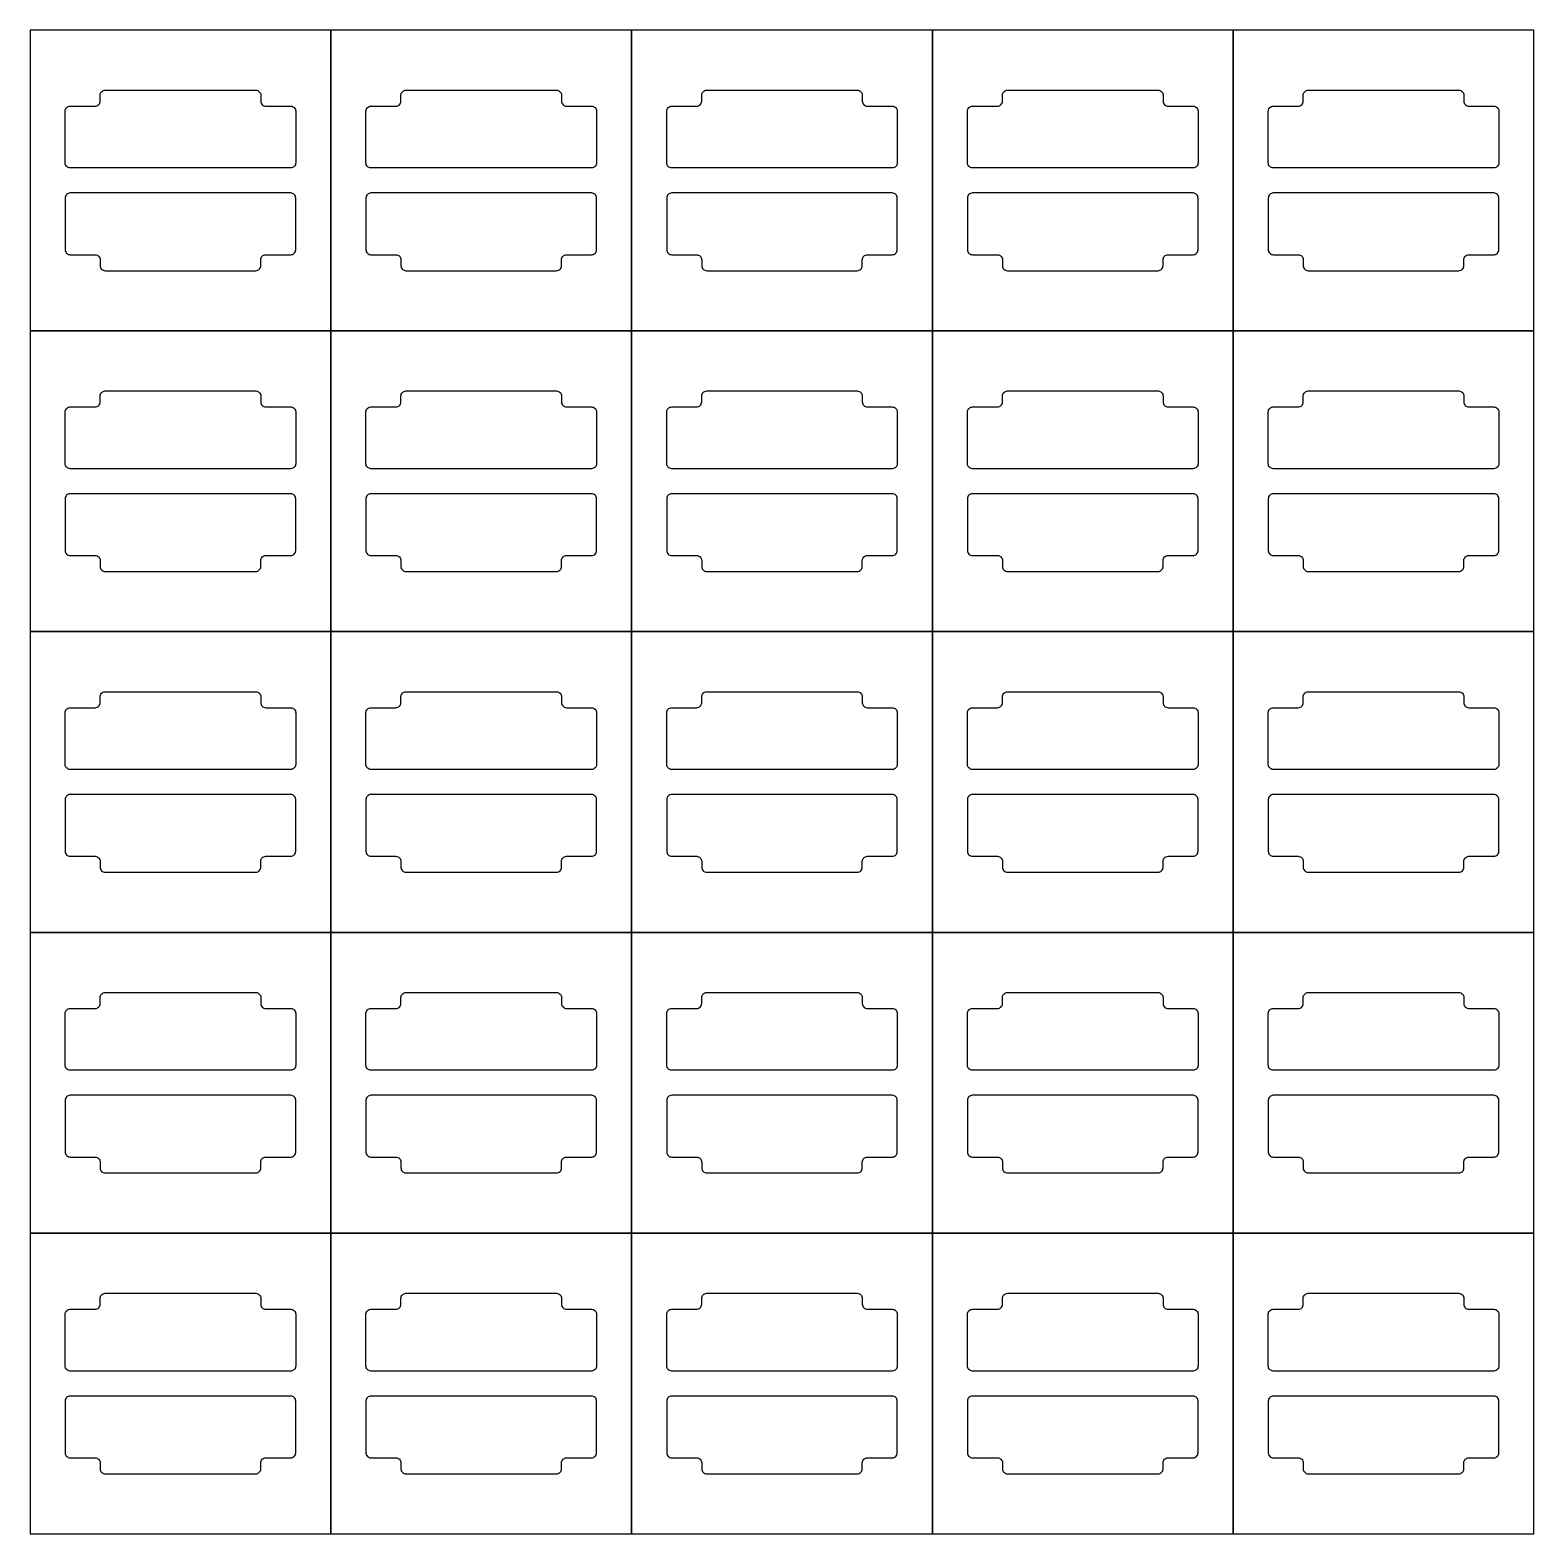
# Model space of a CAD drawing. Header units: inches. Extents: x 0 to 150, y 0 to 150.
import ezdxf

# ---------------------------------------------------------------- set-up
doc = ezdxf.new("R2010")
doc.units = ezdxf.units.IN
doc.header["$MEASUREMENT"] = 0
doc.layers.add('active-layer-mask', color=6, linetype='Continuous')
doc.layers.add('glassOutline', color=7, linetype='Continuous')

msp = doc.modelspace()

# ---------------------------------------------------------------- linework, layer by layer
at = {"layer": 'active-layer-mask'}
for points in [[(7.49, 144), (22.51, 144, -0.414214), (23.01, 143.5), (23.01, 142.91, 0.414214), (23.51, 142.41), (26, 142.41, -0.414214), (26.5, 141.91), (26.5, 136.75, -0.414214), (26, 136.25), (4, 136.25, -0.414214), (3.5, 136.75), (3.5, 141.91, -0.414214), (4, 142.41), (6.49, 142.41, 0.414214), (6.99, 142.91), (6.99, 143.5, -0.414214)], [(37.49, 144), (52.51, 144, -0.414214), (53.01, 143.5), (53.01, 142.91, 0.414214), (53.51, 142.41), (56, 142.41, -0.414214), (56.5, 141.91), (56.5, 136.75, -0.414214), (56, 136.25), (34, 136.25, -0.414214), (33.5, 136.75), (33.5, 141.91, -0.414214), (34, 142.41), (36.49, 142.41, 0.414214), (36.99, 142.91), (36.99, 143.5, -0.414214)], [(67.49, 144), (82.51, 144, -0.414214), (83.01, 143.5), (83.01, 142.91, 0.414214), (83.51, 142.41), (86, 142.41, -0.414214), (86.5, 141.91), (86.5, 136.75, -0.414214), (86, 136.25), (64, 136.25, -0.414214), (63.5, 136.75), (63.5, 141.91, -0.414214), (64, 142.41), (66.49, 142.41, 0.414214), (66.99, 142.91), (66.99, 143.5, -0.414214)], [(97.49, 144), (112.51, 144, -0.414214), (113.01, 143.5), (113.01, 142.91, 0.414214), (113.51, 142.41), (116, 142.41, -0.414214), (116.5, 141.91), (116.5, 136.75, -0.414214), (116, 136.25), (94, 136.25, -0.414214), (93.5, 136.75), (93.5, 141.91, -0.414214), (94, 142.41), (96.49, 142.41, 0.414214), (96.99, 142.91), (96.99, 143.5, -0.414214)], [(127.49, 144), (142.51, 144, -0.414214), (143.01, 143.5), (143.01, 142.91, 0.414214), (143.51, 142.41), (146, 142.41, -0.414214), (146.5, 141.91), (146.5, 136.75, -0.414214), (146, 136.25), (124, 136.25, -0.414214), (123.5, 136.75), (123.5, 141.91, -0.414214), (124, 142.41), (126.49, 142.41, 0.414214), (126.99, 142.91), (126.99, 143.5, -0.414214)], [(7.49, 126), (22.51, 126, 0.414214), (23.01, 126.5), (23.01, 127.09, -0.414214), (23.51, 127.59), (26, 127.59, 0.414214), (26.5, 128.09), (26.5, 133.25, 0.414214), (26, 133.75), (4, 133.75, 0.414214), (3.5, 133.25), (3.5, 128.09, 0.414214), (4, 127.59), (6.49, 127.59, -0.414214), (6.99, 127.09), (6.99, 126.5, 0.414214)], [(37.49, 126), (52.51, 126, 0.414214), (53.01, 126.5), (53.01, 127.09, -0.414214), (53.51, 127.59), (56, 127.59, 0.414214), (56.5, 128.09), (56.5, 133.25, 0.414214), (56, 133.75), (34, 133.75, 0.414214), (33.5, 133.25), (33.5, 128.09, 0.414214), (34, 127.59), (36.49, 127.59, -0.414214), (36.99, 127.09), (36.99, 126.5, 0.414214)], [(67.49, 126), (82.51, 126, 0.414214), (83.01, 126.5), (83.01, 127.09, -0.414214), (83.51, 127.59), (86, 127.59, 0.414214), (86.5, 128.09), (86.5, 133.25, 0.414214), (86, 133.75), (64, 133.75, 0.414214), (63.5, 133.25), (63.5, 128.09, 0.414214), (64, 127.59), (66.49, 127.59, -0.414214), (66.99, 127.09), (66.99, 126.5, 0.414214)], [(97.49, 126), (112.51, 126, 0.414214), (113.01, 126.5), (113.01, 127.09, -0.414214), (113.51, 127.59), (116, 127.59, 0.414214), (116.5, 128.09), (116.5, 133.25, 0.414214), (116, 133.75), (94, 133.75, 0.414214), (93.5, 133.25), (93.5, 128.09, 0.414214), (94, 127.59), (96.49, 127.59, -0.414214), (96.99, 127.09), (96.99, 126.5, 0.414214)], [(127.49, 126), (142.51, 126, 0.414214), (143.01, 126.5), (143.01, 127.09, -0.414214), (143.51, 127.59), (146, 127.59, 0.414214), (146.5, 128.09), (146.5, 133.25, 0.414214), (146, 133.75), (124, 133.75, 0.414214), (123.5, 133.25), (123.5, 128.09, 0.414214), (124, 127.59), (126.49, 127.59, -0.414214), (126.99, 127.09), (126.99, 126.5, 0.414214)], [(7.49, 114), (22.51, 114, -0.414214), (23.01, 113.5), (23.01, 112.91, 0.414214), (23.51, 112.41), (26, 112.41, -0.414214), (26.5, 111.91), (26.5, 106.75, -0.414214), (26, 106.25), (4, 106.25, -0.414214), (3.5, 106.75), (3.5, 111.91, -0.414214), (4, 112.41), (6.49, 112.41, 0.414214), (6.99, 112.91), (6.99, 113.5, -0.414214)], [(37.49, 114), (52.51, 114, -0.414214), (53.01, 113.5), (53.01, 112.91, 0.414214), (53.51, 112.41), (56, 112.41, -0.414214), (56.5, 111.91), (56.5, 106.75, -0.414214), (56, 106.25), (34, 106.25, -0.414214), (33.5, 106.75), (33.5, 111.91, -0.414214), (34, 112.41), (36.49, 112.41, 0.414214), (36.99, 112.91), (36.99, 113.5, -0.414214)], [(67.49, 114), (82.51, 114, -0.414214), (83.01, 113.5), (83.01, 112.91, 0.414214), (83.51, 112.41), (86, 112.41, -0.414214), (86.5, 111.91), (86.5, 106.75, -0.414214), (86, 106.25), (64, 106.25, -0.414214), (63.5, 106.75), (63.5, 111.91, -0.414214), (64, 112.41), (66.49, 112.41, 0.414214), (66.99, 112.91), (66.99, 113.5, -0.414214)], [(97.49, 114), (112.51, 114, -0.414214), (113.01, 113.5), (113.01, 112.91, 0.414214), (113.51, 112.41), (116, 112.41, -0.414214), (116.5, 111.91), (116.5, 106.75, -0.414214), (116, 106.25), (94, 106.25, -0.414214), (93.5, 106.75), (93.5, 111.91, -0.414214), (94, 112.41), (96.49, 112.41, 0.414214), (96.99, 112.91), (96.99, 113.5, -0.414214)], [(127.49, 114), (142.51, 114, -0.414214), (143.01, 113.5), (143.01, 112.91, 0.414214), (143.51, 112.41), (146, 112.41, -0.414214), (146.5, 111.91), (146.5, 106.75, -0.414214), (146, 106.25), (124, 106.25, -0.414214), (123.5, 106.75), (123.5, 111.91, -0.414214), (124, 112.41), (126.49, 112.41, 0.414214), (126.99, 112.91), (126.99, 113.5, -0.414214)], [(7.49, 96), (22.51, 96, 0.414214), (23.01, 96.5), (23.01, 97.09, -0.414214), (23.51, 97.59), (26, 97.59, 0.414214), (26.5, 98.09), (26.5, 103.25, 0.414214), (26, 103.75), (4, 103.75, 0.414214), (3.5, 103.25), (3.5, 98.09, 0.414214), (4, 97.59), (6.49, 97.59, -0.414214), (6.99, 97.09), (6.99, 96.5, 0.414214)], [(37.49, 96), (52.51, 96, 0.414214), (53.01, 96.5), (53.01, 97.09, -0.414214), (53.51, 97.59), (56, 97.59, 0.414214), (56.5, 98.09), (56.5, 103.25, 0.414214), (56, 103.75), (34, 103.75, 0.414214), (33.5, 103.25), (33.5, 98.09, 0.414214), (34, 97.59), (36.49, 97.59, -0.414214), (36.99, 97.09), (36.99, 96.5, 0.414214)], [(67.49, 96), (82.51, 96, 0.414214), (83.01, 96.5), (83.01, 97.09, -0.414214), (83.51, 97.59), (86, 97.59, 0.414214), (86.5, 98.09), (86.5, 103.25, 0.414214), (86, 103.75), (64, 103.75, 0.414214), (63.5, 103.25), (63.5, 98.09, 0.414214), (64, 97.59), (66.49, 97.59, -0.414214), (66.99, 97.09), (66.99, 96.5, 0.414214)], [(97.49, 96), (112.51, 96, 0.414214), (113.01, 96.5), (113.01, 97.09, -0.414214), (113.51, 97.59), (116, 97.59, 0.414214), (116.5, 98.09), (116.5, 103.25, 0.414214), (116, 103.75), (94, 103.75, 0.414214), (93.5, 103.25), (93.5, 98.09, 0.414214), (94, 97.59), (96.49, 97.59, -0.414214), (96.99, 97.09), (96.99, 96.5, 0.414214)], [(127.49, 96), (142.51, 96, 0.414214), (143.01, 96.5), (143.01, 97.09, -0.414214), (143.51, 97.59), (146, 97.59, 0.414214), (146.5, 98.09), (146.5, 103.25, 0.414214), (146, 103.75), (124, 103.75, 0.414214), (123.5, 103.25), (123.5, 98.09, 0.414214), (124, 97.59), (126.49, 97.59, -0.414214), (126.99, 97.09), (126.99, 96.5, 0.414214)], [(7.49, 84), (22.51, 84, -0.414214), (23.01, 83.5), (23.01, 82.91, 0.414214), (23.51, 82.41), (26, 82.41, -0.414214), (26.5, 81.91), (26.5, 76.75, -0.414214), (26, 76.25), (4, 76.25, -0.414214), (3.5, 76.75), (3.5, 81.91, -0.414214), (4, 82.41), (6.49, 82.41, 0.414214), (6.99, 82.91), (6.99, 83.5, -0.414214)], [(37.49, 84), (52.51, 84, -0.414214), (53.01, 83.5), (53.01, 82.91, 0.414214), (53.51, 82.41), (56, 82.41, -0.414214), (56.5, 81.91), (56.5, 76.75, -0.414214), (56, 76.25), (34, 76.25, -0.414214), (33.5, 76.75), (33.5, 81.91, -0.414214), (34, 82.41), (36.49, 82.41, 0.414214), (36.99, 82.91), (36.99, 83.5, -0.414214)], [(67.49, 84), (82.51, 84, -0.414214), (83.01, 83.5), (83.01, 82.91, 0.414214), (83.51, 82.41), (86, 82.41, -0.414214), (86.5, 81.91), (86.5, 76.75, -0.414214), (86, 76.25), (64, 76.25, -0.414214), (63.5, 76.75), (63.5, 81.91, -0.414214), (64, 82.41), (66.49, 82.41, 0.414214), (66.99, 82.91), (66.99, 83.5, -0.414214)], [(97.49, 84), (112.51, 84, -0.414214), (113.01, 83.5), (113.01, 82.91, 0.414214), (113.51, 82.41), (116, 82.41, -0.414214), (116.5, 81.91), (116.5, 76.75, -0.414214), (116, 76.25), (94, 76.25, -0.414214), (93.5, 76.75), (93.5, 81.91, -0.414214), (94, 82.41), (96.49, 82.41, 0.414214), (96.99, 82.91), (96.99, 83.5, -0.414214)], [(127.49, 84), (142.51, 84, -0.414214), (143.01, 83.5), (143.01, 82.91, 0.414214), (143.51, 82.41), (146, 82.41, -0.414214), (146.5, 81.91), (146.5, 76.75, -0.414214), (146, 76.25), (124, 76.25, -0.414214), (123.5, 76.75), (123.5, 81.91, -0.414214), (124, 82.41), (126.49, 82.41, 0.414214), (126.99, 82.91), (126.99, 83.5, -0.414214)], [(7.49, 66), (22.51, 66, 0.414214), (23.01, 66.5), (23.01, 67.09, -0.414214), (23.51, 67.59), (26, 67.59, 0.414214), (26.5, 68.09), (26.5, 73.25, 0.414214), (26, 73.75), (4, 73.75, 0.414214), (3.5, 73.25), (3.5, 68.09, 0.414214), (4, 67.59), (6.49, 67.59, -0.414214), (6.99, 67.09), (6.99, 66.5, 0.414214)], [(37.49, 66), (52.51, 66, 0.414214), (53.01, 66.5), (53.01, 67.09, -0.414214), (53.51, 67.59), (56, 67.59, 0.414214), (56.5, 68.09), (56.5, 73.25, 0.414214), (56, 73.75), (34, 73.75, 0.414214), (33.5, 73.25), (33.5, 68.09, 0.414214), (34, 67.59), (36.49, 67.59, -0.414214), (36.99, 67.09), (36.99, 66.5, 0.414214)], [(67.49, 66), (82.51, 66, 0.414214), (83.01, 66.5), (83.01, 67.09, -0.414214), (83.51, 67.59), (86, 67.59, 0.414214), (86.5, 68.09), (86.5, 73.25, 0.414214), (86, 73.75), (64, 73.75, 0.414214), (63.5, 73.25), (63.5, 68.09, 0.414214), (64, 67.59), (66.49, 67.59, -0.414214), (66.99, 67.09), (66.99, 66.5, 0.414214)], [(97.49, 66), (112.51, 66, 0.414214), (113.01, 66.5), (113.01, 67.09, -0.414214), (113.51, 67.59), (116, 67.59, 0.414214), (116.5, 68.09), (116.5, 73.25, 0.414214), (116, 73.75), (94, 73.75, 0.414214), (93.5, 73.25), (93.5, 68.09, 0.414214), (94, 67.59), (96.49, 67.59, -0.414214), (96.99, 67.09), (96.99, 66.5, 0.414214)], [(127.49, 66), (142.51, 66, 0.414214), (143.01, 66.5), (143.01, 67.09, -0.414214), (143.51, 67.59), (146, 67.59, 0.414214), (146.5, 68.09), (146.5, 73.25, 0.414214), (146, 73.75), (124, 73.75, 0.414214), (123.5, 73.25), (123.5, 68.09, 0.414214), (124, 67.59), (126.49, 67.59, -0.414214), (126.99, 67.09), (126.99, 66.5, 0.414214)], [(7.49, 54), (22.51, 54, -0.414214), (23.01, 53.5), (23.01, 52.91, 0.414214), (23.51, 52.41), (26, 52.41, -0.414214), (26.5, 51.91), (26.5, 46.75, -0.414214), (26, 46.25), (4, 46.25, -0.414214), (3.5, 46.75), (3.5, 51.91, -0.414214), (4, 52.41), (6.49, 52.41, 0.414214), (6.99, 52.91), (6.99, 53.5, -0.414214)], [(37.49, 54), (52.51, 54, -0.414214), (53.01, 53.5), (53.01, 52.91, 0.414214), (53.51, 52.41), (56, 52.41, -0.414214), (56.5, 51.91), (56.5, 46.75, -0.414214), (56, 46.25), (34, 46.25, -0.414214), (33.5, 46.75), (33.5, 51.91, -0.414214), (34, 52.41), (36.49, 52.41, 0.414214), (36.99, 52.91), (36.99, 53.5, -0.414214)], [(67.49, 54), (82.51, 54, -0.414214), (83.01, 53.5), (83.01, 52.91, 0.414214), (83.51, 52.41), (86, 52.41, -0.414214), (86.5, 51.91), (86.5, 46.75, -0.414214), (86, 46.25), (64, 46.25, -0.414214), (63.5, 46.75), (63.5, 51.91, -0.414214), (64, 52.41), (66.49, 52.41, 0.414214), (66.99, 52.91), (66.99, 53.5, -0.414214)], [(97.49, 54), (112.51, 54, -0.414214), (113.01, 53.5), (113.01, 52.91, 0.414214), (113.51, 52.41), (116, 52.41, -0.414214), (116.5, 51.91), (116.5, 46.75, -0.414214), (116, 46.25), (94, 46.25, -0.414214), (93.5, 46.75), (93.5, 51.91, -0.414214), (94, 52.41), (96.49, 52.41, 0.414214), (96.99, 52.91), (96.99, 53.5, -0.414214)], [(127.49, 54), (142.51, 54, -0.414214), (143.01, 53.5), (143.01, 52.91, 0.414214), (143.51, 52.41), (146, 52.41, -0.414214), (146.5, 51.91), (146.5, 46.75, -0.414214), (146, 46.25), (124, 46.25, -0.414214), (123.5, 46.75), (123.5, 51.91, -0.414214), (124, 52.41), (126.49, 52.41, 0.414214), (126.99, 52.91), (126.99, 53.5, -0.414214)], [(7.49, 36), (22.51, 36, 0.414214), (23.01, 36.5), (23.01, 37.09, -0.414214), (23.51, 37.59), (26, 37.59, 0.414214), (26.5, 38.09), (26.5, 43.25, 0.414214), (26, 43.75), (4, 43.75, 0.414214), (3.5, 43.25), (3.5, 38.09, 0.414214), (4, 37.59), (6.49, 37.59, -0.414214), (6.99, 37.09), (6.99, 36.5, 0.414214)], [(37.49, 36), (52.51, 36, 0.414214), (53.01, 36.5), (53.01, 37.09, -0.414214), (53.51, 37.59), (56, 37.59, 0.414214), (56.5, 38.09), (56.5, 43.25, 0.414214), (56, 43.75), (34, 43.75, 0.414214), (33.5, 43.25), (33.5, 38.09, 0.414214), (34, 37.59), (36.49, 37.59, -0.414214), (36.99, 37.09), (36.99, 36.5, 0.414214)], [(67.49, 36), (82.51, 36, 0.414214), (83.01, 36.5), (83.01, 37.09, -0.414214), (83.51, 37.59), (86, 37.59, 0.414214), (86.5, 38.09), (86.5, 43.25, 0.414214), (86, 43.75), (64, 43.75, 0.414214), (63.5, 43.25), (63.5, 38.09, 0.414214), (64, 37.59), (66.49, 37.59, -0.414214), (66.99, 37.09), (66.99, 36.5, 0.414214)], [(97.49, 36), (112.51, 36, 0.414214), (113.01, 36.5), (113.01, 37.09, -0.414214), (113.51, 37.59), (116, 37.59, 0.414214), (116.5, 38.09), (116.5, 43.25, 0.414214), (116, 43.75), (94, 43.75, 0.414214), (93.5, 43.25), (93.5, 38.09, 0.414214), (94, 37.59), (96.49, 37.59, -0.414214), (96.99, 37.09), (96.99, 36.5, 0.414214)], [(127.49, 36), (142.51, 36, 0.414214), (143.01, 36.5), (143.01, 37.09, -0.414214), (143.51, 37.59), (146, 37.59, 0.414214), (146.5, 38.09), (146.5, 43.25, 0.414214), (146, 43.75), (124, 43.75, 0.414214), (123.5, 43.25), (123.5, 38.09, 0.414214), (124, 37.59), (126.49, 37.59, -0.414214), (126.99, 37.09), (126.99, 36.5, 0.414214)], [(7.49, 24), (22.51, 24, -0.414214), (23.01, 23.5), (23.01, 22.91, 0.414214), (23.51, 22.41), (26, 22.41, -0.414214), (26.5, 21.91), (26.5, 16.75, -0.414214), (26, 16.25), (4, 16.25, -0.414214), (3.5, 16.75), (3.5, 21.91, -0.414214), (4, 22.41), (6.49, 22.41, 0.414214), (6.99, 22.91), (6.99, 23.5, -0.414214)], [(37.49, 24), (52.51, 24, -0.414214), (53.01, 23.5), (53.01, 22.91, 0.414214), (53.51, 22.41), (56, 22.41, -0.414214), (56.5, 21.91), (56.5, 16.75, -0.414214), (56, 16.25), (34, 16.25, -0.414214), (33.5, 16.75), (33.5, 21.91, -0.414214), (34, 22.41), (36.49, 22.41, 0.414214), (36.99, 22.91), (36.99, 23.5, -0.414214)], [(67.49, 24), (82.51, 24, -0.414214), (83.01, 23.5), (83.01, 22.91, 0.414214), (83.51, 22.41), (86, 22.41, -0.414214), (86.5, 21.91), (86.5, 16.75, -0.414214), (86, 16.25), (64, 16.25, -0.414214), (63.5, 16.75), (63.5, 21.91, -0.414214), (64, 22.41), (66.49, 22.41, 0.414214), (66.99, 22.91), (66.99, 23.5, -0.414214)], [(97.49, 24), (112.51, 24, -0.414214), (113.01, 23.5), (113.01, 22.91, 0.414214), (113.51, 22.41), (116, 22.41, -0.414214), (116.5, 21.91), (116.5, 16.75, -0.414214), (116, 16.25), (94, 16.25, -0.414214), (93.5, 16.75), (93.5, 21.91, -0.414214), (94, 22.41), (96.49, 22.41, 0.414214), (96.99, 22.91), (96.99, 23.5, -0.414214)], [(127.49, 24), (142.51, 24, -0.414214), (143.01, 23.5), (143.01, 22.91, 0.414214), (143.51, 22.41), (146, 22.41, -0.414214), (146.5, 21.91), (146.5, 16.75, -0.414214), (146, 16.25), (124, 16.25, -0.414214), (123.5, 16.75), (123.5, 21.91, -0.414214), (124, 22.41), (126.49, 22.41, 0.414214), (126.99, 22.91), (126.99, 23.5, -0.414214)], [(7.49, 6), (22.51, 6, 0.414214), (23.01, 6.5), (23.01, 7.09, -0.414214), (23.51, 7.59), (26, 7.59, 0.414214), (26.5, 8.09), (26.5, 13.25, 0.414214), (26, 13.75), (4, 13.75, 0.414214), (3.5, 13.25), (3.5, 8.09, 0.414214), (4, 7.59), (6.49, 7.59, -0.414214), (6.99, 7.09), (6.99, 6.5, 0.414214)], [(37.49, 6), (52.51, 6, 0.414214), (53.01, 6.5), (53.01, 7.09, -0.414214), (53.51, 7.59), (56, 7.59, 0.414214), (56.5, 8.09), (56.5, 13.25, 0.414214), (56, 13.75), (34, 13.75, 0.414214), (33.5, 13.25), (33.5, 8.09, 0.414214), (34, 7.59), (36.49, 7.59, -0.414214), (36.99, 7.09), (36.99, 6.5, 0.414214)], [(67.49, 6), (82.51, 6, 0.414214), (83.01, 6.5), (83.01, 7.09, -0.414214), (83.51, 7.59), (86, 7.59, 0.414214), (86.5, 8.09), (86.5, 13.25, 0.414214), (86, 13.75), (64, 13.75, 0.414214), (63.5, 13.25), (63.5, 8.09, 0.414214), (64, 7.59), (66.49, 7.59, -0.414214), (66.99, 7.09), (66.99, 6.5, 0.414214)], [(97.49, 6), (112.51, 6, 0.414214), (113.01, 6.5), (113.01, 7.09, -0.414214), (113.51, 7.59), (116, 7.59, 0.414214), (116.5, 8.09), (116.5, 13.25, 0.414214), (116, 13.75), (94, 13.75, 0.414214), (93.5, 13.25), (93.5, 8.09, 0.414214), (94, 7.59), (96.49, 7.59, -0.414214), (96.99, 7.09), (96.99, 6.5, 0.414214)], [(127.49, 6), (142.51, 6, 0.414214), (143.01, 6.5), (143.01, 7.09, -0.414214), (143.51, 7.59), (146, 7.59, 0.414214), (146.5, 8.09), (146.5, 13.25, 0.414214), (146, 13.75), (124, 13.75, 0.414214), (123.5, 13.25), (123.5, 8.09, 0.414214), (124, 7.59), (126.49, 7.59, -0.414214), (126.99, 7.09), (126.99, 6.5, 0.414214)]]:
    msp.add_lwpolyline(points, format="xyb", close=True, dxfattribs=at)
at = {"layer": 'glassOutline'}
for points in [[(0, 120), (30, 120), (30, 150), (0, 150)], [(30, 120), (60, 120), (60, 150), (30, 150)], [(60, 120), (90, 120), (90, 150), (60, 150)], [(90, 120), (120, 120), (120, 150), (90, 150)], [(120, 120), (150, 120), (150, 150), (120, 150)], [(0, 90), (30, 90), (30, 120), (0, 120)], [(30, 90), (60, 90), (60, 120), (30, 120)], [(60, 90), (90, 90), (90, 120), (60, 120)], [(90, 90), (120, 90), (120, 120), (90, 120)], [(120, 90), (150, 90), (150, 120), (120, 120)], [(0, 60), (30, 60), (30, 90), (0, 90)], [(30, 60), (60, 60), (60, 90), (30, 90)], [(60, 60), (90, 60), (90, 90), (60, 90)], [(90, 60), (120, 60), (120, 90), (90, 90)], [(120, 60), (150, 60), (150, 90), (120, 90)], [(0, 30), (30, 30), (30, 60), (0, 60)], [(30, 30), (60, 30), (60, 60), (30, 60)], [(60, 30), (90, 30), (90, 60), (60, 60)], [(90, 30), (120, 30), (120, 60), (90, 60)], [(120, 30), (150, 30), (150, 60), (120, 60)], [(0, 0), (30, 0), (30, 30), (0, 30)], [(30, 0), (60, 0), (60, 30), (30, 30)], [(60, 0), (90, 0), (90, 30), (60, 30)], [(90, 0), (120, 0), (120, 30), (90, 30)], [(120, 0), (150, 0), (150, 30), (120, 30)]]:
    msp.add_lwpolyline(points, close=True, dxfattribs=at)

doc.saveas('drawing.dxf')
